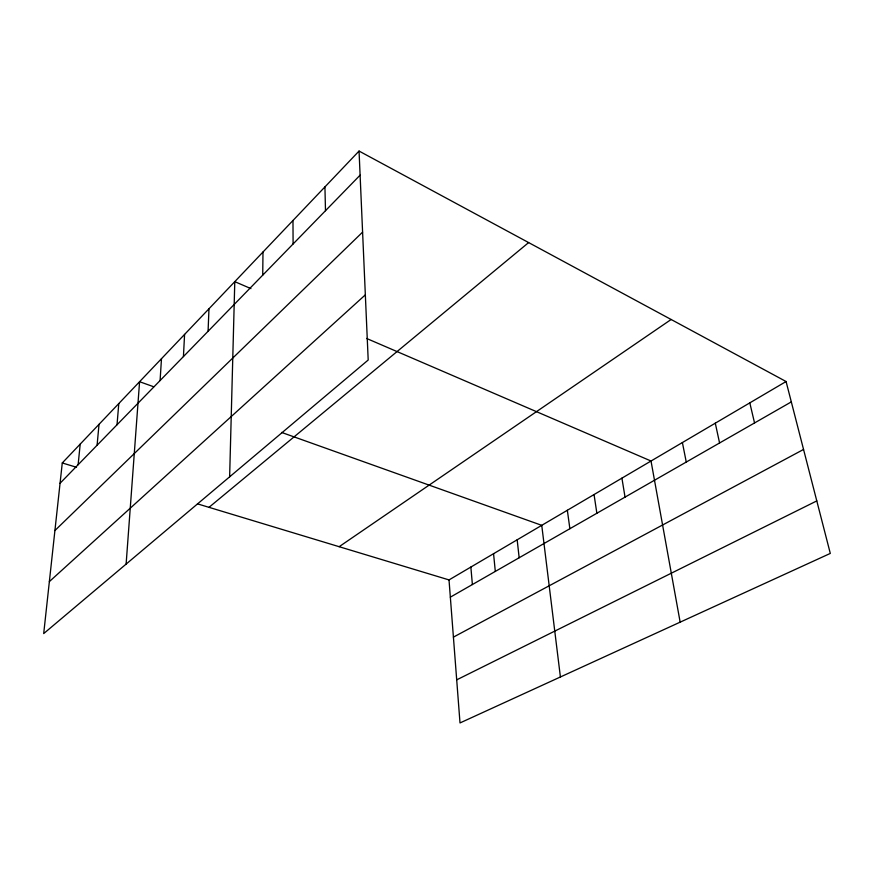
<?xml version="1.0" encoding="UTF-8"?>
<svg xmlns="http://www.w3.org/2000/svg" width="874" height="874" viewBox="0 0 874 874"><rect width="100%" height="100%" fill="white"/><g stroke="black" fill="none" stroke-linecap="round" stroke-linejoin="round"><path stroke-width="1.31" d="M262.724 275.157L262.987 252.018M229.633 476.833L234.789 281.657L250.936 288.617M208.078 331.268L208.973 308.773M183.431 356.581L184.578 334.414M160.095 380.54L161.482 358.69M126.118 564.101L139.578 381.709L153.715 386.756M117.018 424.775L118.788 403.57M97.09 445.237L99.024 424.338M78.125 464.706L80.2 444.112M359.05 151.06L62.273 462.958L43.7 633.584L368.194 360.022L359.05 151.06L786.076 381.523L830.3 553.417L460.008 722.94L449.017 579.921L786.076 381.523M60.066 483.256L360.099 175.171M54.92 530.54L362.59 232.134M49.359 581.603L365.343 294.844M209.006 507.335L528.628 242.579M339.156 546.698L671.134 319.491M450.339 597.171L791.309 401.898M453.409 637.124L803.545 449.454M456.698 679.852L816.786 500.911M62.273 462.958L76.508 467.273M197.469 503.85L449.017 579.921M281.57 432.422L541.749 525.34L560.409 676.979M366.577 338.446L651.021 461.013L680.158 622.157M749.805 402.87L754.546 422.95M715.293 423.191L719.575 442.987M682.397 442.55L686.265 462.062M621.917 478.154L625.041 497.12M594.047 494.553L596.866 513.257M567.346 510.263L569.87 528.715M517.168 539.804L519.156 557.765M493.559 553.701L495.307 571.421M470.857 567.062L472.386 584.542M324.931 186.916L325.489 210.71M292.976 220.499L293.096 243.966"/></g></svg>
